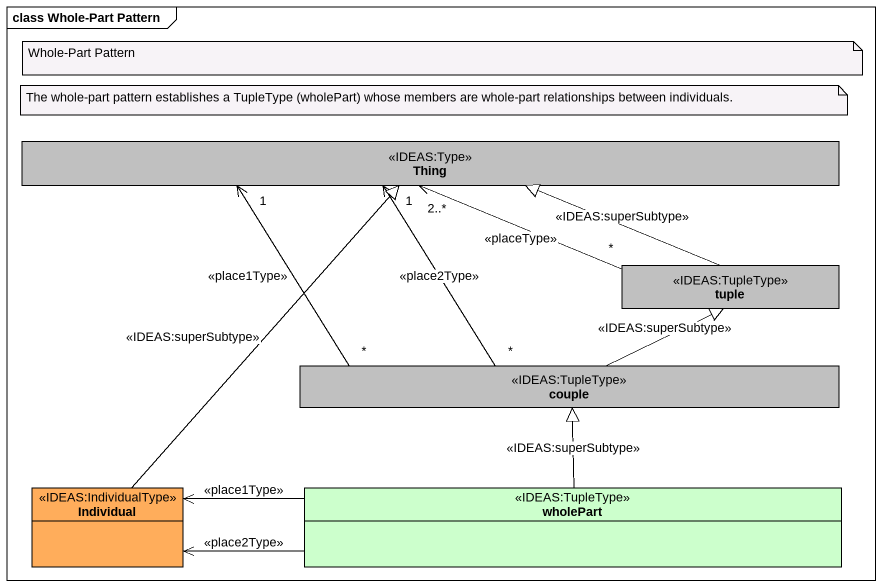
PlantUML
@startuml
mainframe class Whole-Part Pattern
hide circle
hide empty members
class Thing <<IDEAS:Type>> #C0C0C0
class tuple <<IDEAS:TupleType>> #C0C0C0
class couple <<IDEAS:TupleType>> #C0C0C0
class Individual <<IDEAS:IndividualType>> #FFAD5B
class wholePart <<IDEAS:TupleType>> #CCFFCC
tuple -left-|> Thing : <<IDEAS:superSubtype>>
tuple "*" -left-> "2..*" Thing : <<placeType>>
couple "*" -up-> "1" Thing : <<place2Type>>
couple "*" -up-> "1" Thing : <<place1Type>>
couple -up-|> tuple : <<IDEAS:superSubtype>>
Individual -up-|> Thing : <<IDEAS:superSubtype>>
wholePart -up-|> couple : <<IDEAS:superSubtype>>
wholePart -left-> Individual : <<place1Type>>
wholePart -left-> Individual : <<place2Type>>
note as N1
  The whole-part pattern establishes a TupleType (wholePart) whose members are whole-part relationships between individuals.
end note
note as N2
  Whole-Part Pattern
end note
@enduml
